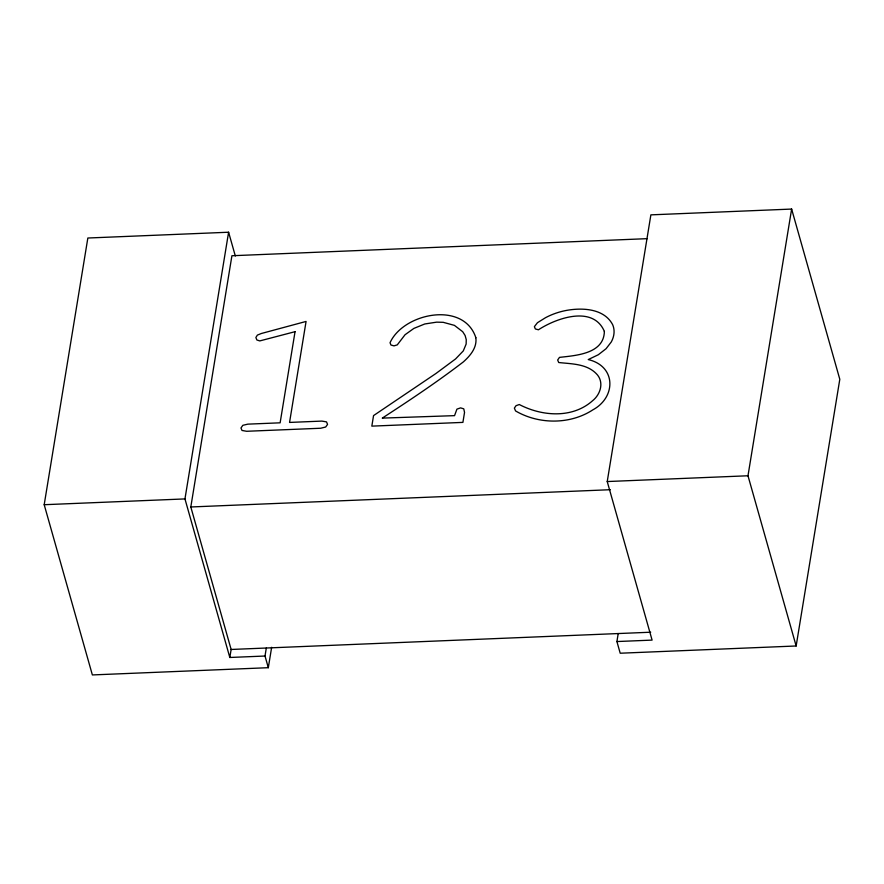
<?xml version="1.0" encoding="UTF-8"?>
<svg xmlns="http://www.w3.org/2000/svg" width="884" height="884" viewBox="0 0 884 884"><rect width="100%" height="100%" fill="white"/><g stroke="black" fill="none" stroke-linecap="round" stroke-linejoin="round"><path stroke-width="1.33" d="M271.653 647.287L268.316 667.696L92.367 674.934L44.2 504.709L87.847 238.017L228.602 232.227L235.332 256.006M268.316 667.696L265.012 656.027L229.818 657.475L184.955 498.919L228.602 232.227M229.818 657.475L231.133 649.464L190.811 506.974L231.917 255.741L647.298 238.658M265.012 656.027L266.316 648.016M616.91 641.552L652.094 640.104L607.231 481.548L650.878 214.856L791.633 209.066L839.8 379.291L796.153 645.983L620.203 653.221L616.91 641.552L618.214 633.552M796.153 645.983L747.986 475.769L791.633 209.066M44.2 504.709L184.955 498.919M607.231 481.548L747.986 475.769M190.811 506.974L610.325 489.714M231.133 649.464L650.701 632.215M604.369 331.412C603.916 353.92 575.904 355.467 559.484 357.379L557.671 359.987L558.699 362.517C572.169 364.02 587.849 363.689 597.496 374.982C604.104 383.247 600.148 394.772 592.501 400.806C572.268 418.762 541.87 416.32 519.295 404.529L516.046 405.679L514.366 408.11L515.571 410.938C538.798 424.552 570.158 424.718 592.899 409.822C616.06 397.347 616.457 366.252 588.258 359.567L598.357 354.716L606.081 348.705L611.275 341.964A34.122 24.387 -15.8 0 0 612.634 324.638C604.512 309.234 584.457 307.698 569.086 309.975A52.863 37.769 -15.8 0 0 545.55 317.676L537.45 322.715L534.378 326.66L535.339 328.947L538.433 329.787C556.18 318.141 593.12 304.936 604.369 331.412M475.857 337.743C477.139 347.71 470.288 355.677 463.393 361.876C437.271 381.899 409.867 400.187 382.275 418.11L454.542 415.646L456.94 409.126L460.597 407.878L463.78 408.85L464.531 412.441L462.907 422.386L371.832 426.132L373.556 415.591L435.923 373.512L455.569 358.948L463.293 350.904L466.133 344.075L466.255 339.644L465.117 335.522L462.708 331.721L454.409 325.367L443.216 322.317L436.641 322.152L424.784 323.975L413.889 328.406L405.06 334.727L397.27 344.882L393.988 345.865L390.949 345.014L390.043 342.727C403.48 312.914 463.857 300.659 475.857 337.743M295.046 331.688L280.129 422.817L247.829 424.143L242.846 425.314L240.967 427.966L242.006 430.464L246.658 431.281L320.682 428.243L325.677 427.016L327.555 424.408L326.516 421.878L321.853 421.093L289.554 422.43L306.074 321.444L261.332 333.5L257.388 335.102L255.874 337.522L256.868 339.975L259.786 340.915L295.046 331.688"/></g></svg>
